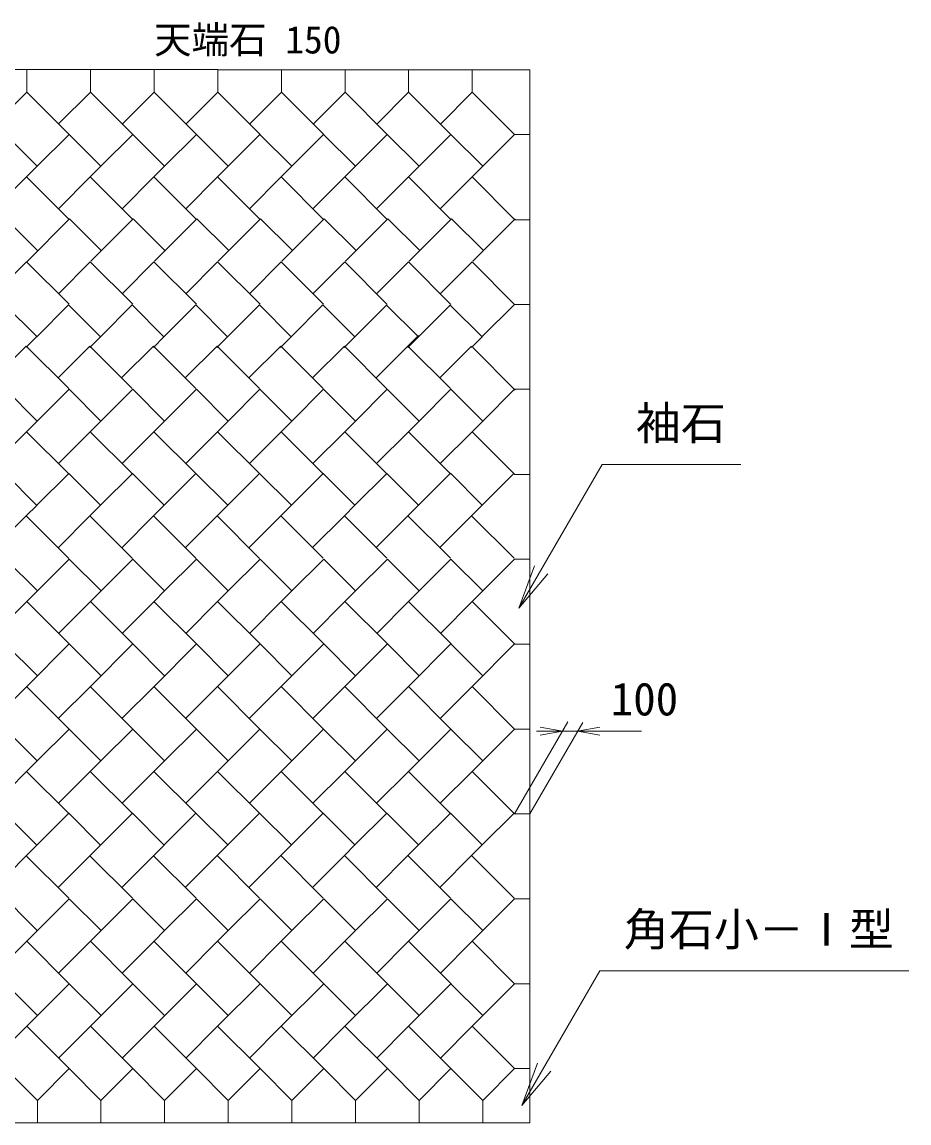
# Model space of a CAD drawing. Units: millimetres, scale not verified. Extents: x 13829 to 52926, y 6915 to 18132.
# Drawn here: x 26383 to 32292, y 7742 to 15079 of the extents above; entities that cross this region are included whole.
import ezdxf
from ezdxf.enums import TextEntityAlignment as Align

# ---------------------------------------------------------------- set-up
doc = ezdxf.new("R2010")
doc.units = ezdxf.units.MM
doc.header["$LTSCALE"] = 100
doc.layers.add('0_2', color=4, linetype='Continuous', lineweight=18)
doc.styles.add('ＭＳ ゴシック-5.0-0.0', font='')
doc.styles.get('ＭＳ ゴシック-5.0-0.0').set_extended_font_data('ＭＳ ゴシック-5.0-0.0')

msp = doc.modelspace()

# ---------------------------------------------------------------- linework, layer by layer
at = {"layer": '0_2'}
for p, q in [((26414.5, 14761.3), (25990.5, 14761.3)), ((26414.5, 14611.3), (26414.5, 14761.3)), ((26838.6, 14761.2), (26414.5, 14761.2)), ((26838.6, 14611.2), (26838.6, 14761.2)), ((27262.6, 14761.2), (26838.6, 14761.2)), ((27262.6, 14611.2), (27262.6, 14761.2)), ((27686.6, 14761.1), (27262.6, 14761.1)), ((27686.6, 14611.1), (27686.6, 14761.1)), ((28110.6, 14761), (27686.6, 14761)), ((28110.6, 14611), (28110.6, 14761)), ((28534.7, 14760.9), (28110.6, 14760.9)), ((28534.7, 14610.9), (28534.7, 14760.9)), ((28958.7, 14760.8), (28534.7, 14760.8)), ((28958.7, 14610.8), (28958.7, 14760.8)), ((29382.7, 14760.8), (28958.7, 14760.8)), ((29382.7, 14610.8), (29382.7, 14760.8)), ((29765.7, 14760.7), (29382.7, 14760.7)), ((29765.7, 14760.7), (29765.7, 7742.1)), ((26202.4, 14399.2), (26414.5, 14611.3)), ((26697.5, 14328.3), (26414.5, 14611.3)), ((26626.4, 14399.1), (26838.6, 14611.2)), ((27121.6, 14328.2), (26838.6, 14611.2)), ((27050.5, 14399), (27262.6, 14611.2)), ((27545.6, 14328.2), (27262.6, 14611.2)), ((27474.5, 14398.9), (27686.6, 14611.1)), ((27969.6, 14328.1), (27686.6, 14611.1)), ((27898.5, 14398.9), (28110.6, 14611)), ((28393.6, 14328), (28110.6, 14611)), ((28322.5, 14398.8), (28534.7, 14610.9)), ((28817.7, 14327.9), (28534.7, 14610.9)), ((28746.6, 14398.7), (28958.7, 14610.8)), ((29241.7, 14327.8), (28958.7, 14610.8)), ((29170.6, 14398.6), (29382.7, 14610.8)), ((29665.7, 14327.8), (29382.7, 14610.8)), ((26484.4, 14117.2), (26272.3, 14329.3)), ((26484.3, 14117.3), (26696.3, 14329.3)), ((26908.4, 14117.1), (26696.2, 14329.3)), ((26908.3, 14117.3), (27120.3, 14329.2)), ((27332.4, 14117.1), (27120.2, 14329.3)), ((27332.3, 14117.2), (27544.2, 14329.2)), ((27756.4, 14117.1), (27544.2, 14329.3)), ((27756.2, 14117.2), (27968.2, 14329.2)), ((28180.3, 14117), (27968.2, 14329.2)), ((28180.2, 14117.2), (28392.2, 14329.2)), ((28604.3, 14117), (28392.1, 14329.2)), ((28604.2, 14117.2), (28816.2, 14329.1)), ((29028.3, 14117), (28816.1, 14329.2)), ((29028.2, 14117.1), (29240.1, 14329.1)), ((29452.3, 14117), (29240.1, 14329.2)), ((29452.1, 14117.1), (29664.1, 14329.1)), ((29664.1, 14329.1), (29765.7, 14329.1)), ((26413.4, 14046.1), (26484.4, 14117.2)), ((26837.4, 14046.1), (26908.4, 14117.1)), ((27261.4, 14046.1), (27332.4, 14117.1)), ((27685.3, 14046), (27756.4, 14117.1)), ((28109.3, 14046), (28180.3, 14117)), ((28533.3, 14046), (28604.3, 14117)), ((28957.3, 14046), (29028.3, 14117)), ((29381.2, 14045.9), (29452.3, 14117)), ((26201.4, 13834.2), (26413.4, 14046.1)), ((26696.4, 13763.5), (26413.4, 14046.5)), ((26625.4, 13834.1), (26837.4, 14046.1)), ((27120.4, 13763.4), (26837.4, 14046.4)), ((27049.4, 13834.1), (27261.4, 14046.1)), ((27544.3, 13763.4), (27261.3, 14046.4)), ((27473.4, 13834.1), (27685.3, 14046)), ((27968.3, 13763.4), (27685.3, 14046.4)), ((27897.3, 13834), (28109.3, 14046)), ((28392.3, 13763.4), (28109.3, 14046.4)), ((28321.3, 13834), (28533.3, 14046)), ((28816.3, 13763.3), (28533.3, 14046.3)), ((28745.3, 13834), (28957.3, 14046)), ((29240.2, 13763.3), (28957.2, 14046.3)), ((29169.3, 13834), (29381.2, 14045.9)), ((29664.2, 13763.3), (29381.2, 14046.3)), ((26487.6, 13554.6), (26275.6, 13766.6)), ((26416.7, 13483.7), (26699.7, 13766.7)), ((26911.7, 13554.8), (26699.7, 13766.7)), ((26840.8, 13483.9), (27123.8, 13766.9)), ((27335.8, 13554.9), (27123.8, 13766.9)), ((27265, 13484), (27548, 13767)), ((27760, 13555), (27548, 13767)), ((27689.1, 13484.1), (27972.1, 13767.1)), ((28184.1, 13555.2), (27972.1, 13767.1)), ((28113.2, 13484.3), (28396.2, 13767.3)), ((28608.2, 13555.3), (28396.2, 13767.3)), ((28537.4, 13484.4), (28820.4, 13767.4)), ((29032.3, 13555.4), (28820.4, 13767.4)), ((28961.5, 13484.5), (29244.5, 13767.5)), ((29456.5, 13555.6), (29244.5, 13767.5)), ((29385.6, 13484.7), (29668.6, 13767.7)), ((29664.8, 13761.1), (29765.7, 13761.1)), ((26201.4, 13268.2), (26413.4, 13480.2)), ((26696.4, 13197.5), (26413.4, 13480.5)), ((26625.4, 13268.2), (26837.4, 13480.1)), ((27120.4, 13197.4), (26837.4, 13480.4)), ((27049.4, 13268.1), (27261.3, 13480.1)), ((27544.3, 13197.4), (27261.3, 13480.4)), ((27473.3, 13268.1), (27685.3, 13480.1)), ((27968.3, 13197.4), (27685.3, 13480.4)), ((27897.3, 13268.1), (28109.3, 13480)), ((28392.3, 13197.4), (28109.3, 13480.4)), ((28321.3, 13268), (28533.3, 13480)), ((28816.3, 13197.3), (28533.3, 13480.3)), ((28745.3, 13268), (28957.2, 13480)), ((29240.2, 13197.3), (28957.2, 13480.3)), ((29169.2, 13268), (29381.2, 13480)), ((29664.2, 13197.3), (29381.2, 13480.3)), ((26480.8, 12981.9), (26268.8, 13193.9)), ((26480.6, 12981.7), (26692.6, 13193.7)), ((26904.6, 12981.7), (26692.6, 13193.7)), ((26904.5, 12981.5), (27116.4, 13193.5)), ((27328.4, 12981.5), (27116.4, 13193.5)), ((27328.3, 12981.3), (27540.2, 13193.3)), ((27752.2, 12981.3), (27540.2, 13193.3)), ((27752.1, 12981.2), (27964.1, 13193.1)), ((28176.1, 12981.1), (27964.1, 13193.1)), ((28175.9, 12981), (28387.9, 13193)), ((28599.9, 12981), (28387.9, 13193)), ((28599.7, 12980.8), (28811.7, 13192.8)), ((29023.7, 12980.8), (28811.7, 13192.8)), ((29023.5, 12980.6), (29235.5, 13192.6)), ((29447.5, 12980.6), (29235.5, 13192.6)), ((29447.4, 12980.4), (29664.2, 13197.3)), ((29664.8, 13195.4), (29765.7, 13195.4)), ((28954.2, 12918.5), (29025, 12989.3)), ((26410.3, 12918.7), (26198.3, 12706.7)), ((26409.9, 12911), (26480.8, 12981.9)), ((26693.5, 12635.5), (26410.5, 12918.5)), ((26834.3, 12918.6), (26622.3, 12706.6)), ((26833.7, 12910.8), (26904.6, 12981.7)), ((27117.4, 12635.4), (26834.4, 12918.4)), ((27258.3, 12918.6), (27046.3, 12706.6)), ((27257.6, 12910.6), (27328.4, 12981.5)), ((27541.4, 12635.4), (27258.4, 12918.4)), ((27682.3, 12918.6), (27470.3, 12706.6)), ((27681.4, 12910.5), (27752.2, 12981.3)), ((27965.4, 12635.4), (27682.4, 12918.4)), ((28106.2, 12918.6), (27894.2, 12706.6)), ((28105.2, 12910.3), (28176.1, 12981.1)), ((28389.4, 12635.4), (28106.4, 12918.4)), ((28530.2, 12918.5), (28318.2, 12706.5)), ((28529, 12910.1), (28599.9, 12981)), ((28813.3, 12635.3), (28530.3, 12918.3)), ((28954.2, 12918.5), (28742.2, 12706.5)), ((28952.8, 12909.9), (29023.7, 12980.8)), ((29237.2, 12635.5), (28954.2, 12918.5)), ((29378, 12918.7), (29166, 12706.7)), ((29376.6, 12909.7), (29447.5, 12980.6)), ((29668.8, 12626.4), (29385.8, 12909.4)), ((26484.3, 12419.3), (26272.3, 12631.3)), ((26696.2, 12631.3), (26484.3, 12419.3)), ((26908.2, 12419.3), (26696.2, 12631.3)), ((27120.2, 12631.3), (26908.2, 12419.3)), ((27332.2, 12419.3), (27120.2, 12631.3)), ((27544.2, 12631.3), (27332.2, 12419.3)), ((27756.2, 12419.3), (27544.2, 12631.3)), ((27968.2, 12631.2), (27756.2, 12419.3)), ((28180.2, 12419.2), (27968.2, 12631.2)), ((28392.1, 12631.2), (28180.2, 12419.2)), ((28604.1, 12419.2), (28392.1, 12631.2)), ((28816.1, 12631.2), (28604.1, 12419.2)), ((29028.1, 12419.2), (28816.1, 12631.2)), ((29240.1, 12631.2), (29028.1, 12419.2)), ((29452.1, 12419.2), (29240.1, 12631.2)), ((29664.1, 12631.1), (29452.1, 12419.2)), ((29664.8, 12631.1), (29765.7, 12631.1)), ((26413.4, 12348.5), (26484.3, 12419.3)), ((26837.4, 12348.4), (26908.2, 12419.3)), ((27261.3, 12348.4), (27332.2, 12419.3)), ((27685.3, 12348.4), (27756.2, 12419.3)), ((28109.3, 12348.4), (28180.2, 12419.2)), ((28533.3, 12348.3), (28604.1, 12419.2)), ((28957.2, 12348.3), (29028.1, 12419.2)), ((29381.2, 12348.3), (29452.1, 12419.2)), ((26413.4, 12348.5), (26201.4, 12136.5)), ((26696.4, 12065.5), (26413.4, 12348.5)), ((26837.4, 12348.4), (26625.4, 12136.5)), ((27120.4, 12065.4), (26837.4, 12348.4)), ((27261.3, 12348.4), (27049.4, 12136.4)), ((27544.3, 12065.4), (27261.3, 12348.4)), ((27685.3, 12348.4), (27473.3, 12136.4)), ((27968.3, 12065.4), (27685.3, 12348.4)), ((28109.3, 12348.4), (27897.3, 12136.4)), ((28392.3, 12065.4), (28109.3, 12348.4)), ((28533.3, 12348.3), (28321.3, 12136.4)), ((28816.3, 12065.3), (28533.3, 12348.3)), ((28957.2, 12348.3), (28745.3, 12136.3)), ((29240.2, 12065.3), (28957.2, 12348.3)), ((29381.2, 12348.3), (29169.2, 12136.3)), ((29664.2, 12065.3), (29381.2, 12348.3)), ((29693.8, 11172), (30247, 12130.2)), ((31172.3, 12130.2), (30247, 12130.2)), ((26481.9, 11857.9), (26269.9, 12069.9)), ((26481.8, 11858.1), (26693.8, 12070.1)), ((26905.8, 11858.1), (26693.8, 12070.1)), ((26905.7, 11858.3), (27117.6, 12070.3)), ((27329.6, 11858.3), (27117.6, 12070.3)), ((27329.5, 11858.5), (27541.5, 12070.5)), ((27753.5, 11858.5), (27541.5, 12070.5)), ((27753.4, 11858.7), (27965.4, 12070.6)), ((28177.4, 11858.6), (27965.4, 12070.6)), ((28177.3, 11858.8), (28389.2, 12070.8)), ((28601.2, 11858.8), (28389.2, 12070.8)), ((28601.1, 11859), (28813.1, 12071)), ((29025.1, 11859), (28813.1, 12071)), ((29025, 11859.2), (29237, 12071.2)), ((29449, 11859.2), (29237, 12071.2)), ((29448.9, 11859.4), (29660.8, 12071.4)), ((29664.8, 12064), (29765.7, 12064)), ((26411.1, 11787.1), (26481.9, 11857.9)), ((26834.9, 11787.2), (26905.8, 11858.1)), ((27258.8, 11787.4), (27329.6, 11858.3)), ((27682.7, 11787.6), (27753.5, 11858.5)), ((28106.5, 11787.8), (28177.4, 11858.6)), ((28530.4, 11788), (28601.2, 11858.8)), ((28954.3, 11788.2), (29025.1, 11859)), ((29378.1, 11788.3), (29449, 11859.2)), ((26410.8, 11787.4), (26198.8, 11575.4)), ((26694.1, 11504.1), (26411.1, 11787.1)), ((26834.9, 11787.2), (26622.9, 11575.2)), ((27117.9, 11504.2), (26834.9, 11787.2)), ((27258.8, 11787.4), (27046.8, 11575.4)), ((27541.8, 11504.4), (27258.8, 11787.4)), ((27682.7, 11787.6), (27470.7, 11575.6)), ((27965.7, 11504.6), (27682.7, 11787.6)), ((28106.5, 11787.8), (27894.5, 11575.8)), ((28389.5, 11504.8), (28106.5, 11787.8)), ((28530.4, 11788), (28318.4, 11576)), ((28813.4, 11505), (28530.4, 11788)), ((28954.3, 11788.2), (28742.3, 11576.2)), ((29237.3, 11505.2), (28954.3, 11788.2)), ((29378.1, 11788.3), (29166.1, 11576.3)), ((29661.1, 11505.3), (29378.1, 11788.3)), ((26485, 11287.7), (26272.8, 11499.9)), ((26484.8, 11287.9), (26696.8, 11499.9)), ((26909, 11287.7), (26696.8, 11499.9)), ((26908.8, 11287.9), (27120.8, 11499.9)), ((27333, 11287.7), (27120.8, 11499.9)), ((27332.8, 11287.9), (27544.8, 11499.9)), ((27757, 11287.7), (27544.8, 11499.9)), ((27756.8, 11287.9), (27968.8, 11499.9)), ((28181, 11287.7), (27968.8, 11499.9)), ((28180.8, 11287.9), (28392.8, 11499.9)), ((28605, 11287.7), (28392.8, 11499.9)), ((28604.8, 11287.9), (28816.8, 11499.9)), ((29029, 11287.7), (28816.8, 11499.9)), ((29028.8, 11287.9), (29240.8, 11499.9)), ((29453, 11287.7), (29240.8, 11499.9)), ((29452.8, 11287.9), (29664.8, 11499.9)), ((29664.8, 11498.3), (29765.7, 11498.3)), ((29693.8, 11172), (29796.4, 11454)), ((29693.8, 11172), (29886.6, 11401.9)), ((26414, 11216.7), (26485, 11287.7)), ((26838, 11216.7), (26909, 11287.7)), ((27262, 11216.7), (27333, 11287.7)), ((27686, 11216.7), (27757, 11287.7)), ((28110, 11216.7), (28181, 11287.7)), ((28534, 11216.7), (28605, 11287.7)), ((28958, 11216.7), (29029, 11287.7)), ((29382, 11216.7), (29453, 11287.7)), ((26202.1, 11004.9), (26414, 11216.7)), ((26696.8, 10933.9), (26413.8, 11216.9)), ((26626.1, 11004.9), (26838, 11216.7)), ((27120.9, 10934), (26837.9, 11217)), ((27050.1, 11004.9), (27262, 11216.7)), ((27544.9, 10934), (27261.9, 11217)), ((27474.1, 11004.9), (27686, 11216.7)), ((27968.9, 10934), (27685.9, 11217)), ((27898.1, 11004.9), (28110, 11216.7)), ((28392.9, 10934), (28109.9, 11217)), ((28322.1, 11004.9), (28534, 11216.7)), ((28816.9, 10934), (28533.9, 11217)), ((28746.1, 11004.9), (28958, 11216.7)), ((29240.9, 10934), (28957.9, 11217)), ((29170.1, 11004.9), (29382, 11216.7)), ((29664.9, 10934), (29381.9, 11217)), ((26272.7, 10933.8), (26484.7, 10721.8)), ((26414, 10651), (26696.8, 10933.9)), ((26696.8, 10933.9), (26908.8, 10721.9)), ((26838, 10651), (27120.8, 10933.9)), ((27120.8, 10933.9), (27332.8, 10721.9)), ((27262, 10651), (27544.8, 10933.9)), ((27544.8, 10933.9), (27756.8, 10721.9)), ((27686, 10651), (27968.8, 10933.9)), ((27968.8, 10933.9), (28180.8, 10721.9)), ((28110, 10651), (28392.8, 10933.9)), ((28392.8, 10933.9), (28604.8, 10721.9)), ((28534, 10651), (28816.8, 10933.9)), ((28816.8, 10933.9), (29028.8, 10721.9)), ((28958, 10651), (29240.8, 10933.9)), ((29240.8, 10933.9), (29452.8, 10721.9)), ((29382, 10651), (29664.8, 10933.9)), ((29664.8, 10932.6), (29765.7, 10932.6)), ((26201.8, 10438.9), (26484.7, 10721.8)), ((26696.3, 10367.3), (26413.3, 10650.3)), ((26625.8, 10438.9), (26838, 10651)), ((27120.2, 10367.3), (26837.2, 10650.3)), ((27049.8, 10438.9), (27262, 10651)), ((27544.2, 10367.3), (27261.2, 10650.3)), ((27473.8, 10438.9), (27686, 10651)), ((27968.2, 10367.2), (27685.2, 10650.2)), ((27897.8, 10438.9), (28110, 10651)), ((28392.1, 10367.2), (28109.1, 10650.2)), ((28321.8, 10438.9), (28534, 10651)), ((28816.1, 10367.2), (28533.1, 10650.2)), ((28745.8, 10438.9), (28958, 10651)), ((29240.1, 10367.2), (28957.1, 10650.2)), ((29169.8, 10438.9), (29382, 10651)), ((29664.1, 10367.1), (29381.1, 10650.1)), ((26484.1, 10155.2), (26272.1, 10367.2)), ((26696.3, 10367.3), (26484.3, 10155.4)), ((26908.2, 10155.3), (26696.2, 10367.3)), ((27120.2, 10367.3), (26908.2, 10155.3)), ((27332.2, 10155.3), (27120.2, 10367.3)), ((27544.2, 10367.3), (27332.2, 10155.3)), ((27756.2, 10155.3), (27544.2, 10367.3)), ((27968.2, 10367.2), (27756.2, 10155.3)), ((28180.2, 10155.2), (27968.2, 10367.2)), ((28392.1, 10367.2), (28180.2, 10155.2)), ((28604.1, 10155.2), (28392.1, 10367.2)), ((28816.1, 10367.2), (28604.1, 10155.2)), ((29028.1, 10155.2), (28816.1, 10367.2)), ((29240.1, 10367.2), (29028.1, 10155.2)), ((29452.1, 10155.2), (29240.1, 10367.2)), ((29664.1, 10367.1), (29452.1, 10155.2)), ((29664.8, 9801.3), (30019.4, 10415.5)), ((29664.8, 10366.9), (29765.7, 10366.9)), ((29765.7, 9801.3), (30118.2, 10411.7)), ((29983.4, 10353.1), (29809.9, 10353.1)), ((29983.4, 10353.1), (29835.7, 10379.1)), ((29983.4, 10353.1), (29835.7, 10327)), ((29983.4, 10353.1), (30084.3, 10353.1)), ((30084.3, 10353.1), (30232, 10379.1)), ((30084.3, 10353.1), (30509.4, 10353.1)), ((30084.3, 10353.1), (30232, 10327)), ((26484.1, 10155.2), (26201.4, 9872.5)), ((26837.4, 10084.4), (26908.2, 10155.3)), ((27261.3, 10084.4), (27332.2, 10155.3)), ((27685.3, 10084.4), (27756.2, 10155.3)), ((28109.3, 10084.4), (28180.2, 10155.2)), ((28533.3, 10084.3), (28604.1, 10155.2)), ((28957.2, 10084.3), (29028.1, 10155.2)), ((29381.2, 10084.3), (29452.1, 10155.2)), ((26696.4, 9801.5), (26413.4, 10084.5)), ((26837.4, 10084.4), (26625.4, 9872.5)), ((27120.4, 9801.4), (26837.4, 10084.4)), ((27261.3, 10084.4), (27049.4, 9872.4)), ((27544.3, 9801.4), (27261.3, 10084.4)), ((27685.3, 10084.4), (27473.3, 9872.4)), ((27968.3, 9801.4), (27685.3, 10084.4)), ((28109.3, 10084.4), (27897.3, 9872.4)), ((28392.3, 9801.4), (28109.3, 10084.4)), ((28533.3, 10084.3), (28321.3, 9872.4)), ((28816.3, 9801.3), (28533.3, 10084.3)), ((28957.2, 10084.3), (28745.3, 9872.3)), ((29240.2, 9801.3), (28957.2, 10084.3)), ((29381.2, 10084.3), (29169.2, 9872.3)), ((29664.2, 9801.3), (29381.2, 10084.3)), ((26480.8, 9592.8), (26201.3, 9872.4)), ((26481.9, 9593.9), (26693.9, 9805.9)), ((26905.8, 9594.1), (26693.8, 9806.1)), ((26905.7, 9594.3), (27117.6, 9806.3)), ((27329.6, 9594.3), (27117.6, 9806.3)), ((27329.5, 9594.5), (27541.5, 9806.5)), ((27753.5, 9594.5), (27541.5, 9806.5)), ((27753.4, 9594.7), (27965.4, 9806.6)), ((28177.4, 9594.6), (27965.4, 9806.6)), ((28177.3, 9594.8), (28389.2, 9806.8)), ((28601.2, 9594.8), (28389.2, 9806.8)), ((28601.1, 9595), (28813.1, 9807)), ((29025.1, 9595), (28813.1, 9807)), ((29025, 9595.2), (29237, 9807.2)), ((29449, 9595.2), (29237, 9807.2)), ((29448.9, 9595.4), (29660.8, 9807.4)), ((29664.8, 9801.3), (29765.7, 9801.3)), ((26199, 9311), (26481.8, 9593.8)), ((26834.9, 9523.2), (26905.8, 9594.1)), ((27258.8, 9523.4), (27329.6, 9594.3)), ((27682.7, 9523.6), (27753.5, 9594.5)), ((28106.5, 9523.8), (28177.4, 9594.6)), ((28530.4, 9524), (28601.2, 9594.8)), ((28954.3, 9524.2), (29025.1, 9595)), ((29378.1, 9524.3), (29449, 9595.2)), ((26694.2, 9239.9), (26411.2, 9522.9)), ((26834.9, 9523.2), (26622.9, 9311.2)), ((27117.9, 9240.2), (26834.9, 9523.2)), ((27258.8, 9523.4), (27046.8, 9311.4)), ((27541.8, 9240.4), (27258.8, 9523.4)), ((27682.7, 9523.6), (27470.7, 9311.6)), ((27965.7, 9240.6), (27682.7, 9523.6)), ((28106.5, 9523.8), (27894.5, 9311.8)), ((28389.5, 9240.8), (28106.5, 9523.8)), ((28530.4, 9524), (28318.4, 9312)), ((28813.4, 9241), (28530.4, 9524)), ((28954.3, 9524.2), (28742.3, 9312.2)), ((29237.3, 9241.2), (28954.3, 9524.2)), ((29378.1, 9524.3), (29166.1, 9312.3)), ((29661.1, 9241.3), (29378.1, 9524.3)), ((26482.1, 9027.7), (26199.1, 9310.7)), ((26484.8, 9023.9), (26696.8, 9235.9)), ((26909, 9023.7), (26696.8, 9235.9)), ((26908.8, 9023.9), (27120.8, 9235.9)), ((27333, 9023.7), (27120.8, 9235.9)), ((27332.8, 9023.9), (27544.8, 9235.9)), ((27757, 9023.7), (27544.8, 9235.9)), ((27756.8, 9023.9), (27968.8, 9235.9)), ((28181, 9023.7), (27968.8, 9235.9)), ((28180.8, 9023.9), (28392.8, 9235.9)), ((28605, 9023.7), (28392.8, 9235.9)), ((28604.8, 9023.9), (28816.8, 9235.9)), ((29029, 9023.7), (28816.8, 9235.9)), ((29028.8, 9023.9), (29240.8, 9235.9)), ((29453, 9023.7), (29240.8, 9235.9)), ((29452.8, 9023.9), (29664.8, 9235.9)), ((29664.8, 9235.6), (29765.7, 9235.6)), ((26201.9, 8741), (26484.7, 9023.8)), ((26696.9, 8670), (26413.9, 8953)), ((26626.1, 8740.9), (26838, 8952.7)), ((27120.9, 8670), (26837.9, 8953)), ((26838, 8952.7), (26909, 9023.7)), ((27050.1, 8740.9), (27262, 8952.7)), ((27544.9, 8670), (27261.9, 8953)), ((27262, 8952.7), (27333, 9023.7)), ((27474.1, 8740.9), (27686, 8952.7)), ((27968.9, 8670), (27685.9, 8953)), ((27686, 8952.7), (27757, 9023.7)), ((27898.1, 8740.9), (28110, 8952.7)), ((28392.9, 8670), (28109.9, 8953)), ((28110, 8952.7), (28181, 9023.7)), ((28322.1, 8740.9), (28534, 8952.7)), ((28816.9, 8670), (28533.9, 8953)), ((28534, 8952.7), (28605, 9023.7)), ((28746.1, 8740.9), (28958, 8952.7)), ((29240.9, 8670), (28957.9, 8953)), ((28958, 8952.7), (29029, 9023.7)), ((29170.1, 8740.9), (29382, 8952.7)), ((29664.9, 8670), (29381.9, 8953)), ((29382, 8952.7), (29453, 9023.7)), ((26484.8, 8457.9), (26201.8, 8740.9)), ((29713.7, 7858.6), (30232.3, 8756.8)), ((32292.4, 8756.8), (30232.3, 8756.8)), ((26414, 8387), (26696.8, 8669.9)), ((26696.8, 8669.9), (26908.8, 8457.9)), ((26838, 8387), (27120.8, 8669.9)), ((27120.8, 8669.9), (27332.8, 8457.9)), ((27262, 8387), (27544.8, 8669.9)), ((27544.8, 8669.9), (27756.8, 8457.9)), ((27686, 8387), (27968.8, 8669.9)), ((27968.8, 8669.9), (28180.8, 8457.9)), ((28110, 8387), (28392.8, 8669.9)), ((28392.8, 8669.9), (28604.8, 8457.9)), ((28534, 8387), (28816.8, 8669.9)), ((28816.8, 8669.9), (29028.8, 8457.9)), ((28958, 8387), (29240.8, 8669.9)), ((29240.8, 8669.9), (29452.8, 8457.9)), ((29382, 8387), (29664.8, 8669.9)), ((29664.8, 8669.9), (29765.7, 8669.9)), ((26201.8, 8174.9), (26484.7, 8457.8)), ((26696.8, 8104.2), (26414, 8387)), ((26625.8, 8174.9), (26838, 8387)), ((27120.8, 8104.2), (26838, 8387)), ((27049.8, 8174.9), (27262, 8387)), ((27544.8, 8104.2), (27262, 8387)), ((27473.8, 8174.9), (27686, 8387)), ((27968.8, 8104.2), (27686, 8387)), ((27897.8, 8174.9), (28110, 8387)), ((28392.8, 8104.2), (28110, 8387)), ((28321.8, 8174.9), (28534, 8387)), ((28816.8, 8104.2), (28534, 8387)), ((28745.8, 8174.9), (28958, 8387)), ((29240.8, 8104.2), (28958, 8387)), ((29169.8, 8174.9), (29382, 8387)), ((29664.8, 8104.2), (29382, 8387)), ((26484.7, 7892.1), (26272.7, 8104.1)), ((26696.8, 8104.2), (26484.7, 7892.1)), ((26908.7, 7892.1), (26696.8, 8104.2)), ((27120.8, 8104.2), (26908.7, 7892.1)), ((27332.7, 7892.1), (27120.8, 8104.2)), ((27544.8, 8104.2), (27332.7, 7892.1)), ((27756.7, 7892.1), (27544.8, 8104.2)), ((27968.8, 8104.2), (27756.7, 7892.1)), ((28180.7, 7892.1), (27968.8, 8104.2)), ((28392.8, 8104.2), (28180.7, 7892.1)), ((28604.7, 7892.1), (28392.8, 8104.2)), ((28816.8, 8104.2), (28604.7, 7892.1)), ((29028.7, 7892.1), (28816.8, 8104.2)), ((29240.8, 8104.2), (29028.7, 7892.1)), ((29452.7, 7892.1), (29240.8, 8104.2)), ((29664.8, 8104.2), (29452.7, 7892.1)), ((29664.8, 8104.2), (29765.7, 8104.2)), ((29713.7, 7858.6), (29816.4, 8140.5)), ((29713.7, 7858.6), (29906.6, 8088.4)), ((26484.7, 7742.1), (26484.7, 7892.1)), ((26908.7, 7742.1), (26908.7, 7892.1)), ((27332.7, 7742.1), (27332.7, 7892.1)), ((27756.7, 7742.1), (27756.7, 7892.1)), ((28180.7, 7742.1), (28180.7, 7892.1)), ((28604.7, 7742.1), (28604.7, 7892.1)), ((29028.7, 7742.1), (29028.7, 7892.1)), ((29452.7, 7742.1), (29452.7, 7892.1)), ((16349.7, 7742.1), (29765.7, 7742.1))]:
    msp.add_line(p, q, dxfattribs=at)

# ---------------------------------------------------------------- texts
at = {"layer": '0_2', "color": 7, "style": 'ＭＳ ゴシック-5.0-0.0'}
for s, height, p in [('天端石 150', 183.3, (27262.2, 14814.1)), ('袖石', 219.9, (30472.3, 12230.2)), ('100', 219.9, (30305.6, 10391.7)), ('角石小－Ⅰ型', 219.9, (30392.4, 8856.8))]:
    msp.add_text(s, height=height, dxfattribs=at).set_placement(p, align=Align.BOTTOM_LEFT)

doc.saveas('drawing.dxf')
